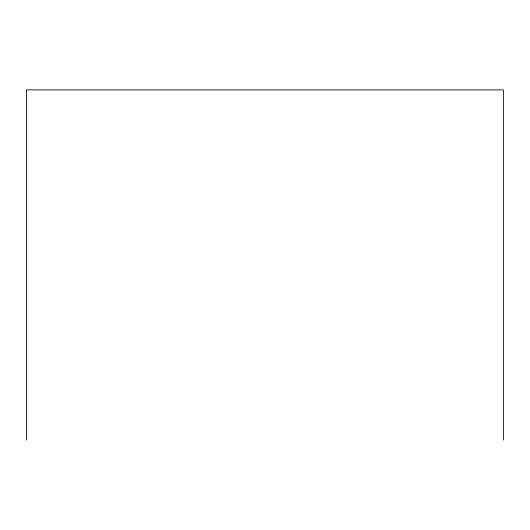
<?xml version="1.0" encoding="UTF-8"?>
<svg xmlns="http://www.w3.org/2000/svg" width="530" height="530" viewBox="0 0 530 530"><rect width="100%" height="100%" fill="white"/><g stroke="black" fill="none" stroke-linecap="round" stroke-linejoin="round"><path stroke-width="0.79" d="M503.5 440.105L503.5 89.895L26.5 89.895L26.5 440.105"/></g></svg>
